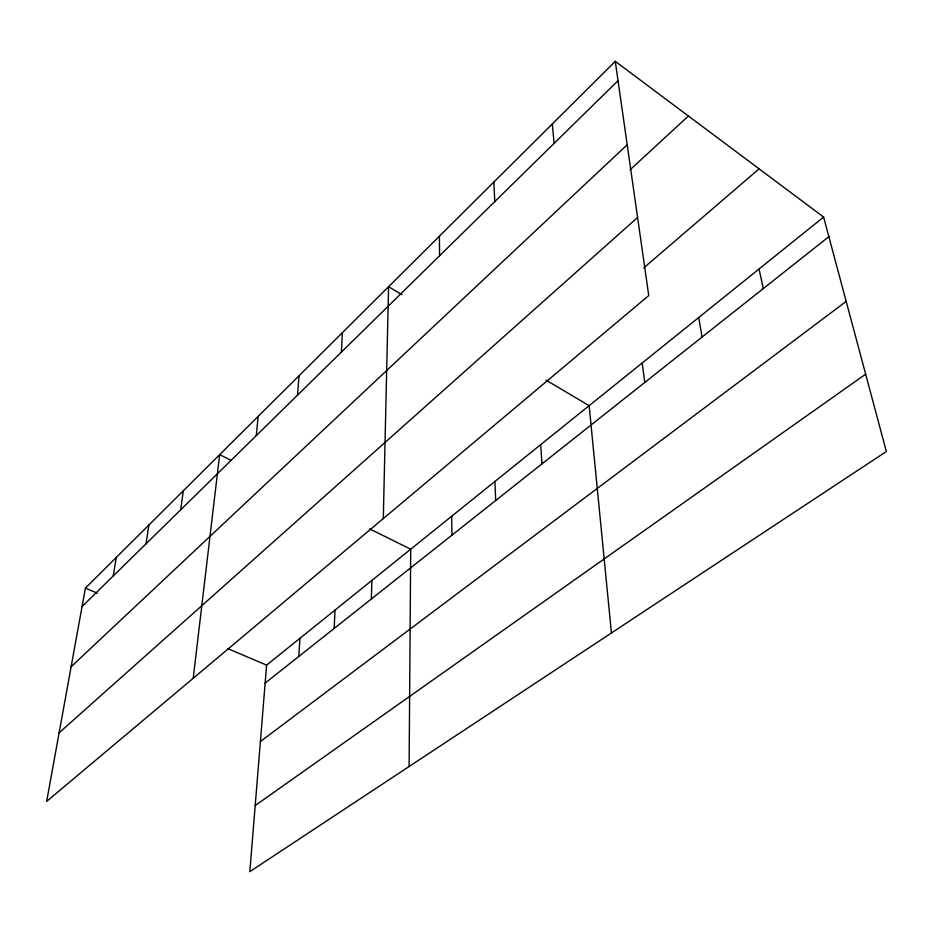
<?xml version="1.0" encoding="UTF-8"?>
<svg xmlns="http://www.w3.org/2000/svg" width="933" height="933" viewBox="0 0 933 933"><rect width="100%" height="100%" fill="white"/><g stroke="black" fill="none" stroke-linecap="round" stroke-linejoin="round"><path stroke-width="1.4" d="M409.109 766.518L410.718 549.187L369.666 528.883M383.3 518.573L388.583 286.723L402.006 294.688M371.357 598.986L371.882 580.419M334.154 628.457L335.017 610.077M341.396 352.114L342.388 332.649M298.782 656.459L299.971 638.265M297.522 395.16L298.992 375.789M823.617 217.062L266.605 665.112L249.834 871.644L886.35 451.502L823.617 217.062L615.279 61.356L85.416 588.117L46.65 801.412L648.75 295.551L615.279 61.356M256.272 435.641L258.161 416.386M193.224 678.256L219.652 454.663L231.244 460.401M180.71 509.78L183.3 490.805M146.026 543.811L148.907 524.999M113.196 576.034L116.322 557.398M82.057 606.578L618.031 80.658M71.13 666.71L627.198 144.767M630.032 169.853L688.402 116.007M59.117 732.802L637.589 217.482M643.712 267.923L759.1 168.85M265.135 683.108L828.866 236.667M260.389 741.548L846.184 301.406M255.199 805.541L865.661 374.168M85.416 588.117L97.254 593.155M227.792 648.622L266.605 665.112M546.038 380.104L589.143 405.668L611.442 632.971M759.054 268.996L763.311 288.589M698.724 317.523L702.082 337.07M642.196 362.995L644.785 382.448M552.313 123.937L554.097 143.402M540.662 444.656L541.968 463.876M493.849 182.075L494.782 201.598M494.91 481.463L495.68 500.531M451.665 516.252L451.957 535.157M439.396 236.201L439.595 255.747"/></g></svg>
